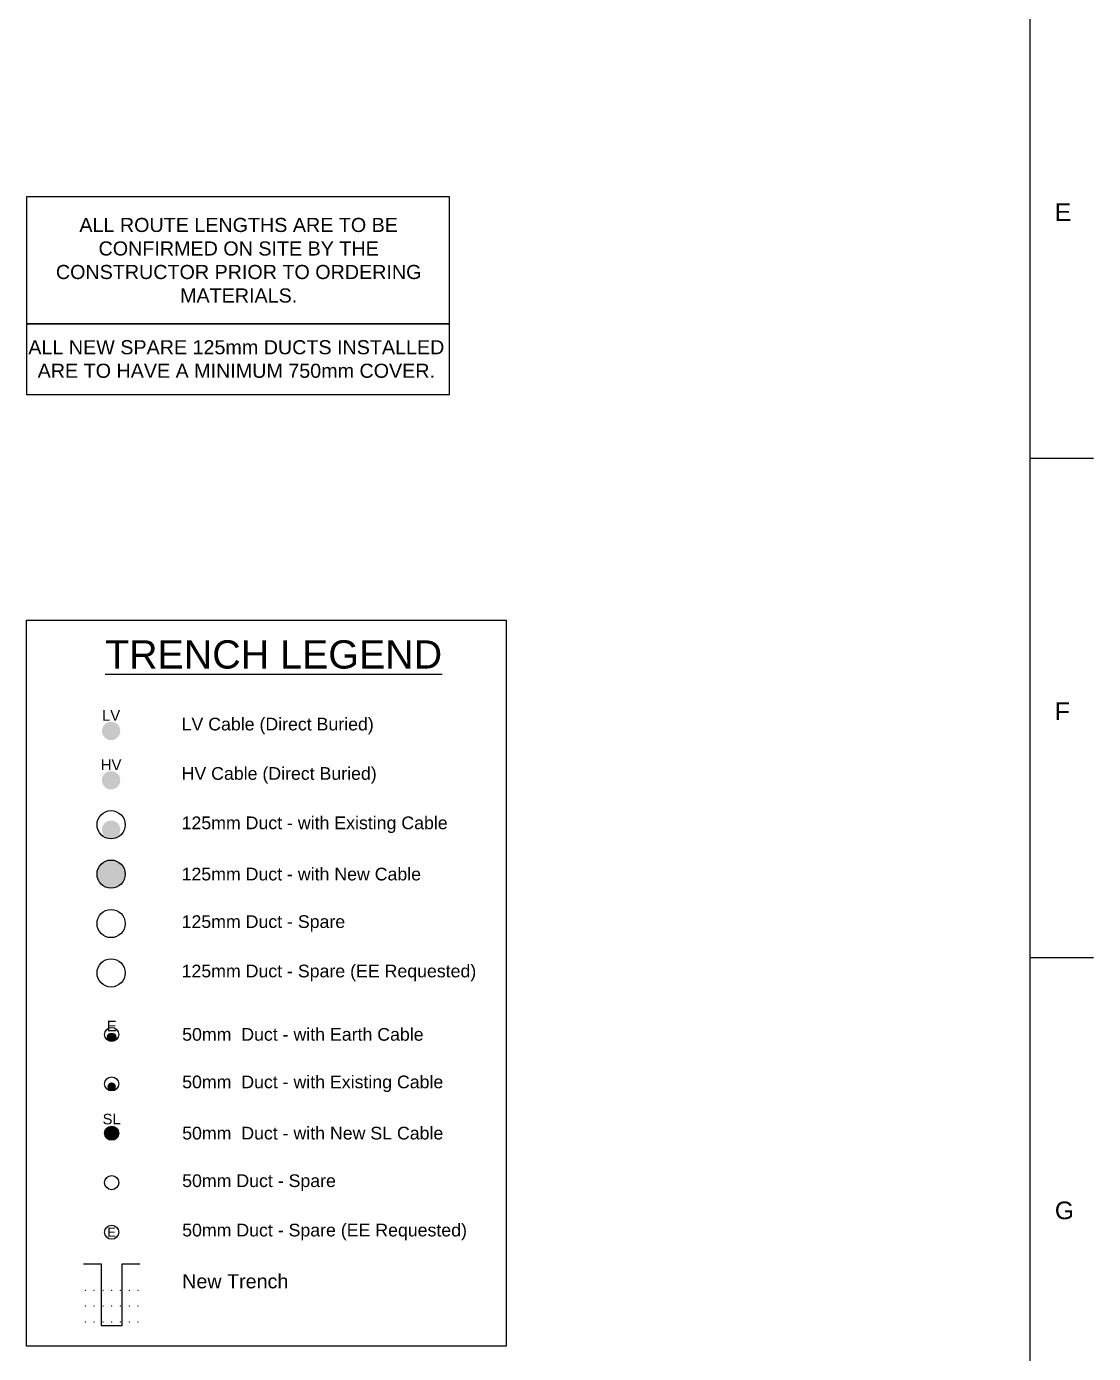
# Paper-space layout 'Duct B1 (2)' of a CAD drawing. Header units: metres, sheet in millimetres. Extents: x -9 to 824, y -9 to 577.
# Drawn here: x 673.1 to 824.4, y 86.6 to 274.6 of the extents above; entities that cross this region are included whole.
import ezdxf
from ezdxf.enums import TextEntityAlignment as Align

# ---------------------------------------------------------------- set-up
doc = ezdxf.new("R2010")
doc.units = ezdxf.units.M
doc.layers.get('0').update_dxf_attribs({"color": 6})
doc.layers.add('_User Miscellaneous10', color=252, linetype='Continuous', lineweight=13, plot=False, transparency=0.75)
doc.layers.add('Notes', color=7, linetype='Continuous')
doc.styles.add('ARIAL', font='arial.ttf', dxfattribs={"height": 2})
doc.styles.get("Standard").update_dxf_attribs({"font": 'arial.ttf'})

# ---------------------------------------------------------------- blocks, each defined once
blk = doc.blocks.new('A1_FRAME_TITLE')
at = {"layer": 'Notes'}
for p, q in [((824.37, 5.97), (824.37, 574.39)), ((824.35, 219.43), (833.35, 219.43)), ((824.35, 148.68), (833.35, 148.68))]:
    blk.add_line(p, q, dxfattribs=at)
at = {"layer": 'Notes', "style": 'ARIAL'}
for s, p in [('E', (827.87, 253.06)), ('F', (827.87, 182.31)), ('G', (827.87, 111.56))]:
    blk.add_text(s, height=2.5, dxfattribs=at).set_placement(p)
at = {"layer": 'Notes', "style": 'ARIAL', "flags": 8}
blk.add_attdef('VERSION_NO', text='', height=1.5, rotation=90, dxfattribs=at).set_placement((261.75, 40.04), align=Align.MIDDLE_CENTER)
at = {"layer": 'Notes', "style": 'ARIAL'}
for tag, height, p in [('CAP_NO', 2, (496.37, 44.97)), ('IE_NUM', 2, (496.37, 38.97)), ('REF_1', 2, (321.87, 32.97)), ('GEN_WO', 2.5, (427.37, 32.97)), ('HV_SWITCH', 2, (496.37, 32.97)), ('OH_WO', 2.5, (427.37, 26.97)), ('REF_2', 2, (321.87, 26.97)), ('UBD_REF', 2, (496.37, 26.97)), ('REF_3', 2, (321.87, 20.97)), ('UG_WO', 2.5, (427.37, 20.97)), ('GIS_MAP_No', 2, (496.37, 20.97)), ('REF_4', 2, (321.87, 14.97)), ('SUB_WO', 2.5, (427.37, 14.97)), ('HV_OP_DIAG', 2, (496.37, 14.97)), ('LGA', 2, (496.37, 8.97))]:
    blk.add_attdef(tag, text='', height=height, dxfattribs=at).set_placement(p, align=Align.MIDDLE_LEFT)
for tag, height, p in [('T1', 4, (679.37, 41.13)), ('T2', 4, (679.37, 35.13)), ('REF_No_1', 2.5, (306.87, 32.97)), ('T3', 4, (679.37, 29.13)), ('REF_No_2', 2.5, (306.87, 26.97)), ('DRAWN', 2.5, (561.87, 25.97)), ('T4', 4, (679.37, 23.13)), ('NUM', 8, (791.37, 20.97)), ('REV', 8, (819.37, 20.97)), ('REF_No_3', 2.5, (306.87, 20.97)), ('DATE', 2.5, (561.87, 17.97)), ('T5', 4, (679.37, 17.13)), ('REF_No_4', 2.5, (306.87, 14.97)), ('T6', 4, (679.37, 11.13)), ('CHD', 2.5, (561.87, 9.97)), ('DESIGN', 2.5, (601.87, 9.97)), ('NS', 2.5, (789.8, 8.94)), ('SHTS', 2.5, (804.81, 8.95))]:
    blk.add_attdef(tag, text='', height=height, dxfattribs=at).set_placement(p, align=Align.MIDDLE_CENTER)
blk.add_attdef('scale', text='', height=2.5, dxfattribs=at).set_placement((560.29, 33.27), align=Align.CENTER)
blk.add_attdef('ExportID', (9.08, 2.39), '', height=2.5, dxfattribs=at)
at = {"layer": 'Notes', "style": 'ARIAL', "flags": 1}
for tag, p, height in [('ProjectType', (14.17, -26.8), 2.5), ('ExportDate', (60.28, -26.79), 2.5), ('ExportUserName', (69.15, -26.8), 2.5), ('DesignerCompanyName', (81.48, -26.79), 2.5), ('ExportAreaOfInterest', (97.1, -26.81), 2.5), ('GIS_SUCCESS', (112, -26.78), 2.5), ('CAD_SUCCESS', (121.79, -26.78), 2.5), ('DEPOTCODE', (132.11, -26.88), 2.5), ('ExportCategories', (140.08, -26.8), 2.5), ('Comments', (154.38, -26.88), 2.5), ('ProjectNumber', (23.56, -26.82), 0.1), ('DrawingNumber', (35.51, -26.8), 0.1), ('ProjectDescription', (47.56, -26.83), 0.1)]:
    blk.add_attdef(tag, p, '', height=height, dxfattribs=at)
blk = doc.blocks.new('TRENCH')
at = {"flags": 128}
blk.add_lwpolyline([(-8, 17.5), (-3, 17.5), (-3, 0), (3, 0), (3, 17.5), (8, 17.5)], dxfattribs=at)
at = {"layer": '_User Miscellaneous10'}
for p in [(-7.5, 10), (-5, 10), (-2.5, 10), (0, 10), (2.5, 10), (5, 10), (7.5, 10), (-7.5, 5.5), (-5, 5.5), (-2.5, 5.5), (0, 5.5), (2.5, 5.5), (5, 5.5), (7.5, 5.5), (-7.5, 1), (-5, 1), (-2.5, 1), (0, 1), (2.5, 1), (5, 1), (7.5, 1)]:
    blk.add_point(p, dxfattribs=at)
blk = doc.blocks.new('*U334')
h = blk.add_hatch(color=5)
h.dxf.hatch_style = 1
h.paths.add_polyline_path([(1.3, 1.3, 1), (-1.3, 1.3, 1)])
at = {"color": 1, "insert": (0, 3.5), "char_height": 1.5, "width": 1.4, "attachment_point": 5}
blk.add_mtext('{\\C5;LV}', dxfattribs=at)
blk = doc.blocks.new('*U522')
h = blk.add_hatch(color=1)
h.dxf.hatch_style = 1
h.paths.add_polyline_path([(1.3, 1.3, 1), (-1.3, 1.3, 1)])
at = {"color": 1, "insert": (0, 3.5), "char_height": 1.5, "width": 1.4, "attachment_point": 5}
blk.add_mtext('HV', dxfattribs=at)
blk = doc.blocks.new('*U332')
blk.add_circle((0, 1), 1)
blk = doc.blocks.new('*U335')
h = blk.add_hatch(color=4)
h.dxf.hatch_style = 1
h.paths.add_polyline_path([(0.6, 0.6, 1), (-0.6, 0.6, 1)])
blk.add_circle((0, 1), 1)
blk = doc.blocks.new('*U336')
h = blk.add_hatch(color=4)
h.dxf.hatch_style = 1
h.paths.add_polyline_path([(1, 1, 1), (-1, 1, 1)])
blk.add_circle((0, 1), 1)
at = {"color": 4, "insert": (0, 3), "char_height": 1.5, "width": 1.4, "attachment_point": 5}
blk.add_mtext('SL', dxfattribs=at)
blk = doc.blocks.new('*U337')
blk.add_circle((0, 2), 2)
blk = doc.blocks.new('*U338')
h = blk.add_hatch(color=1)
h.dxf.hatch_style = 1
h.paths.add_polyline_path([(1.3, 1.3, 1), (-1.3, 1.3, 1)])
blk.add_circle((0, 2), 2)
blk = doc.blocks.new('*U339')
h = blk.add_hatch(color=1)
h.dxf.hatch_style = 1
h.paths.add_polyline_path([(2, 2, 1), (-2, 2, 1)])
blk.add_circle((0, 2), 2)
blk = doc.blocks.new('*U597')
at = {"transparency": 33554687}
blk.add_circle((0, 1), 1, dxfattribs=at)
at = {"transparency": 33554687, "insert": (0, 1), "char_height": 1.3, "width": 2.2, "attachment_point": 5}
blk.add_mtext('E', dxfattribs=at)
blk = doc.blocks.new('*U333')
h = blk.add_hatch(color=3)
h.dxf.hatch_style = 1
h.paths.add_polyline_path([(0.6, 0.6, 1), (-0.6, 0.6, 1)])
at = {"color": 3}
blk.add_circle((0, 0.6), 0.6, dxfattribs=at)
at = {"insert": (0, 2.2), "char_height": 1.5, "width": 1.8, "attachment_point": 5}
blk.add_mtext('{\\C3;E}', dxfattribs=at)

psp = doc.layouts.new('Duct B1 (2)')

# ---------------------------------------------------------------- linework, layer by layer
at = {"layer": 'Notes', "transparency": 33554687}
for points in [[(673.12, 232.5), (733.12, 232.5), (733.12, 250.5), (673.12, 250.5)], [(673.12, 222.5), (733.12, 222.5), (733.12, 232.5), (673.12, 232.5)], [(673.12, 190.5), (741.16, 190.5), (741.16, 87.58), (673.12, 87.58)]]:
    psp.add_lwpolyline(points, close=True, dxfattribs=at)

# ---------------------------------------------------------------- block references
at = {"layer": 'Notes'}
psp.add_blockref('A1_FRAME_TITLE', (-8.92, -5.97), dxfattribs=at)
at = {"layer": 'Notes', "transparency": 33554687}
for name, p in [('*U334', (685.12, 173.5)), ('*U522', (685.12, 166.5)), ('*U338', (685.12, 159.5)), ('*U339', (685.12, 152.5)), ('*U337', (685.12, 145.5)), ('*U337', (685.12, 138.5)), ('*U333', (685.2, 130.78)), ('*U335', (685.2, 130.78)), ('*U335', (685.2, 123.78)), ('*U336', (685.2, 116.78)), ('*U332', (685.2, 109.78)), ('*U597', (685.2, 102.75))]:
    psp.add_blockref(name, p, dxfattribs=at)
at = {"layer": 'Notes', "transparency": 33554687, "xscale": 0.5, "yscale": 0.5}
psp.add_blockref('TRENCH', (685.2, 90.53), dxfattribs=at)

# ---------------------------------------------------------------- texts
at = {"layer": 'Notes', "color": 7, "lineweight": -3, "transparency": 33554687, "char_height": 2, "attachment_point": 5}
for s, insert, width in [('ALL ROUTE LENGTHS ARE TO BE CONFIRMED ON SITE BY THE CONSTRUCTOR PRIOR TO ORDERING MATERIALS.', (703.21, 241.5), 57), ('ALL NEW SPARE 125mm DUCTS INSTALLED ARE TO HAVE A MINIMUM 750mm COVER.', (702.88, 227.5), 59.5)]:
    psp.add_mtext(s, dxfattribs=dict(at, insert=insert, width=width))
at = {"layer": 'Notes', "transparency": 33554687}
for s, insert, char_height, attachment_point in [('{\\LTRENCH LEGEND}', (708.16, 187.64), 4, 2), ('LV Cable (Direct Buried)', (695.12, 175.5), 1.8, 4), ('HV Cable (Direct Buried)', (695.12, 168.5), 1.8, 4), ('125mm Duct - with Existing Cable', (695.12, 161.5), 1.8, 4), ('125mm Duct - with New Cable', (695.12, 154.5), 1.8, 4), ('125mm Duct - Spare', (695.12, 147.5), 1.8, 4), ('125mm Duct - Spare (EE Requested)', (695.12, 140.5), 1.8, 4), ('50mm  Duct - with Earth Cable', (695.2, 131.78), 1.8, 4), ('50mm  Duct - with Existing Cable', (695.2, 124.78), 1.8, 4), ('50mm  Duct - with New SL Cable', (695.2, 117.78), 1.8, 4), ('50mm Duct - Spare', (695.2, 110.78), 1.8, 4), ('New Trench', (695.2, 96.78), 2, 4)]:
    psp.add_mtext(s, dxfattribs=dict(at, insert=insert, char_height=char_height, attachment_point=attachment_point))
at = {"layer": 'Notes', "transparency": 33554687, "insert": (695.2, 103.78), "char_height": 1.8, "width": 50.8986, "attachment_point": 4}
psp.add_mtext('50mm Duct - Spare (EE Requested)', dxfattribs=at)

doc.saveas('drawing.dxf')
